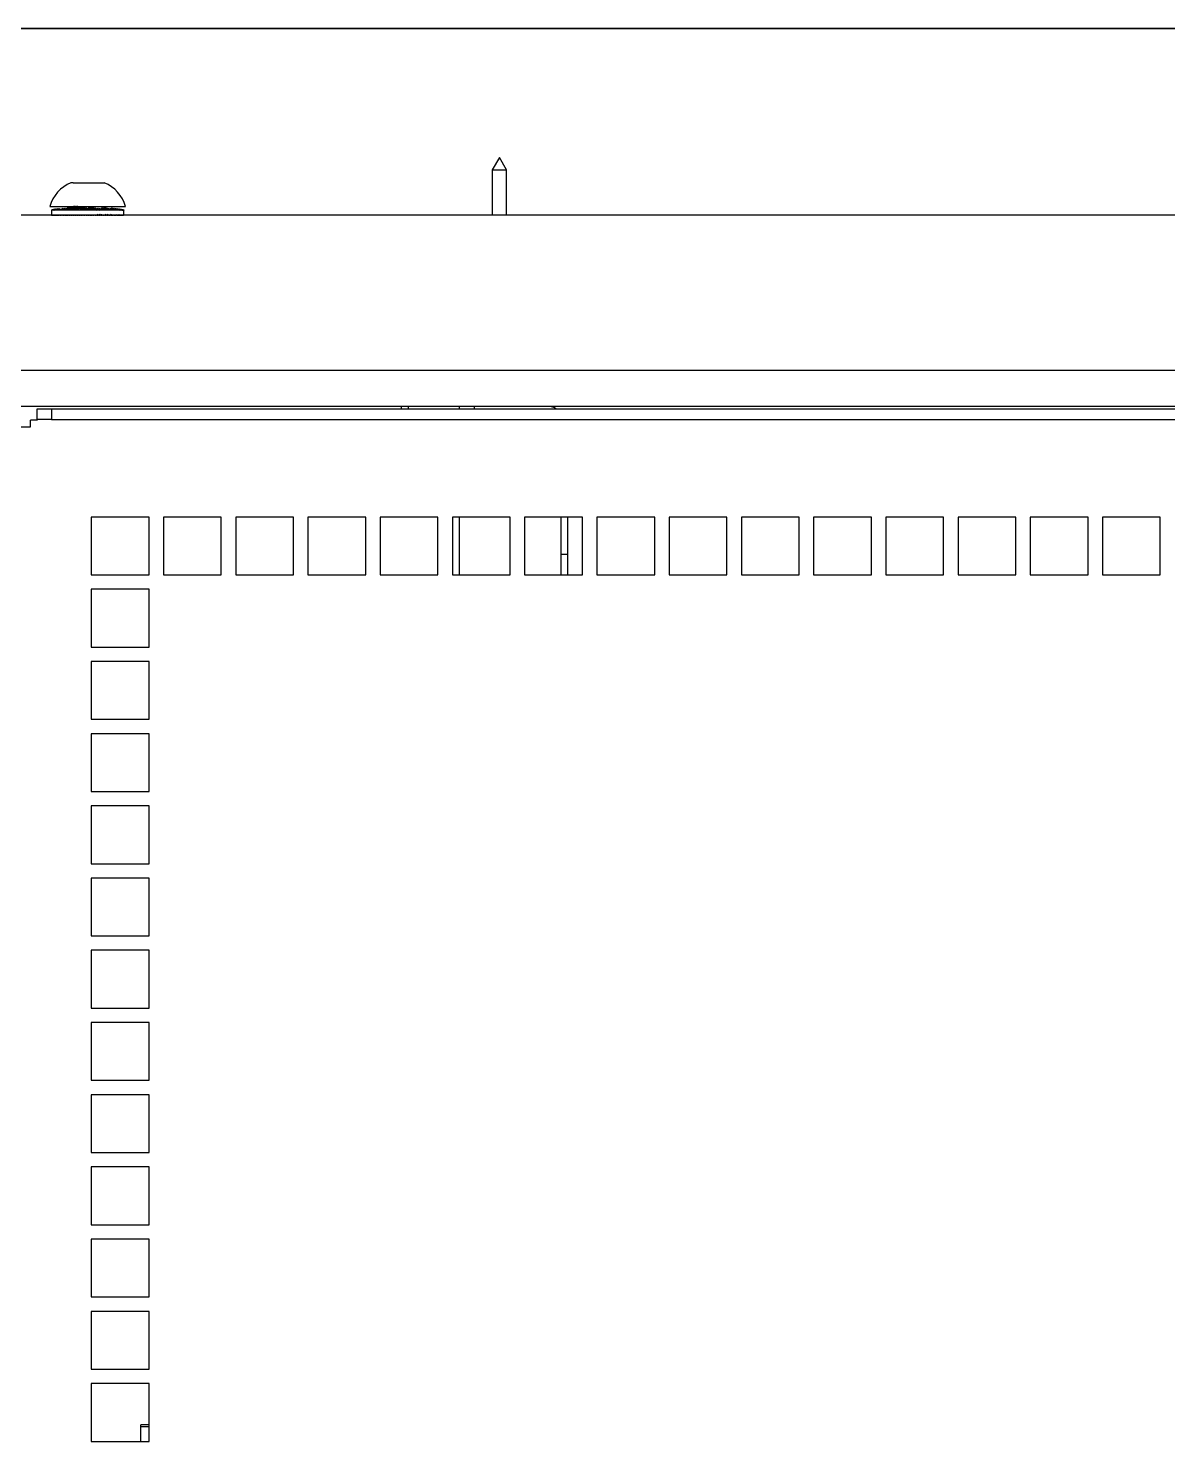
# Model space of a CAD drawing. Header units: millimetres. Extents: x -18178 to 96133, y -22425 to 61598.
# Drawn here: x 42145.8 to 42303.5, y 5210.5 to 5407.2 of the extents above; entities that cross this region are included whole.
import ezdxf

# ---------------------------------------------------------------- set-up
doc = ezdxf.new("R2010")
doc.units = ezdxf.units.MM
for name, color, linetype in [('00B60012PB190', 7, 'Continuous'), ('10B46291P01', 7, 'Continuous'), ('10B46507P12', 7, 'Continuous'), ('10B60RIVP4008', 7, 'Continuous'), ('10H46910P0610B', 7, 'Continuous'), ('10H46911P06B', 7, 'Continuous'), ('CH0800FE', 7, 'Continuous'), ('DR0304FE', 7, 'Continuous'), ('DR0906FE', 7, 'Continuous'), ('EAE-BB-A-OUT-002-KXA 2000A', 131, 'Continuous'), ('EAE-UPS PANEL-VERTV.', 7, 'Continuous'), ('RG1112FE', 7, 'Continuous')]:
    doc.layers.add(name, color=color, linetype=linetype)
doc.layers.add('E-ELEC-EQPM', color=7, linetype='Continuous', lineweight=35)

# ---------------------------------------------------------------- blocks, each defined once
blk = doc.blocks.new('A$Ccc32f15b')
at = {"layer": '00B60012PB190', "color": 7, "linetype": 'Continuous'}
for p, q in [((8.12, 30.125), (8.12, 30.0685)), ((8.1353, 30.125), (8.1353, 30.0685)), ((8.235, 30.0685), (8.12, 30.0685))]:
    blk.add_line(p, q, dxfattribs=at)
at = {"layer": '10B46291P01', "color": 7, "linetype": 'Continuous'}
for p, q in [((1.085, 31.92), (1.07, 31.92)), ((1.07, 31.87), (1.085, 31.87))]:
    blk.add_line(p, q, dxfattribs=at)
at = {"layer": '10B46507P12', "color": 7, "linetype": 'Continuous'}
for p, q in [((2.235, 33.025), (1.835, 33.025)), ((2.095, 33.025), (2.095, 32.975))]:
    blk.add_line(p, q, dxfattribs=at)
at = {"layer": '10B60RIVP4008', "color": 7, "linetype": 'Continuous'}
for p, q in [((-0.5684, 32.6), (-0.655, 32.55)), ((-0.655, 32.55), (-0.5684, 32.5)), ((-0.5684, 32.5), (-0.5684, 32.6)), ((-0.255, 32.6), (-0.5684, 32.6)), ((-0.5684, 32.5), (-0.255, 32.5))]:
    blk.add_line(p, q, dxfattribs=at)
at = {"layer": '10H46910P0610B', "color": 7, "linetype": 'Continuous'}
for p, q in [((-0.315, 29.4375), (-0.315, 29.9625)), ((-0.48, 29.8), (-0.48, 29.815)), ((-0.48, 29.7992), (-0.48, 29.8)), ((-0.48, 29.7008), (-0.48, 29.7992)), ((-0.255, 29.85), (-0.2551, 29.85)), ((-0.2551, 29.8193), (-0.255, 29.8193)), ((-0.48, 29.6992), (-0.48, 29.7008)), ((-0.48, 29.6008), (-0.48, 29.6992)), ((-0.48, 29.6), (-0.48, 29.6008)), ((-0.48, 29.6), (-0.48, 29.585)), ((-0.48, 29.585), (-0.48, 29.585)), ((-0.2551, 29.5807), (-0.255, 29.5807)), ((-0.2551, 29.55), (-0.255, 29.55))]:
    blk.add_line(p, q, dxfattribs=at)
for centre, start, end in [((-0.2481, 29.7216), 105.52271, 158.06686), ((-0.2481, 29.6784), 201.93314, 254.47729)]:
    blk.add_arc(centre, 0.25, start, end, dxfattribs=at)
at = {"layer": '10H46911P06B', "color": 7, "linetype": 'Continuous'}
for p, q in [((-0.2913, 29.95), (-0.2908, 29.95)), ((-0.2913, 29.95), (-0.2908, 29.95)), ((-0.2913, 29.9496), (-0.2913, 29.95)), ((-0.2913, 29.9496), (-0.2908, 29.9496)), ((-0.2913, 29.9493), (-0.2908, 29.9493)), ((-0.2913, 29.9483), (-0.2913, 29.9493)), ((-0.2913, 29.9483), (-0.2908, 29.9483)), ((-0.2913, 29.9476), (-0.2908, 29.9476)), ((-0.2913, 29.946), (-0.2913, 29.9476)), ((-0.2913, 29.946), (-0.2908, 29.946)), ((-0.2913, 29.945), (-0.2908, 29.945)), ((-0.2913, 29.9427), (-0.2913, 29.945)), ((-0.2913, 29.9427), (-0.2908, 29.9427)), ((-0.2913, 29.9414), (-0.2908, 29.9414)), ((-0.2913, 29.9385), (-0.2913, 29.9414)), ((-0.2913, 29.9385), (-0.2908, 29.9385)), ((-0.2913, 29.9368), (-0.2908, 29.9368)), ((-0.2913, 29.9333), (-0.2913, 29.9368)), ((-0.2913, 29.9333), (-0.2908, 29.9333)), ((-0.2913, 29.9313), (-0.2908, 29.9313)), ((-0.2913, 29.9272), (-0.2913, 29.9313)), ((-0.2913, 29.9272), (-0.2908, 29.9272)), ((-0.2913, 29.9249), (-0.2908, 29.9249)), ((-0.2913, 29.9202), (-0.2913, 29.9249)), ((-0.2913, 29.9202), (-0.2908, 29.9202)), ((-0.2913, 29.9176), (-0.2908, 29.9176)), ((-0.2913, 29.9123), (-0.2913, 29.9176)), ((-0.2913, 29.9123), (-0.2908, 29.9123)), ((-0.2913, 29.9095), (-0.2908, 29.9095)), ((-0.2913, 29.9036), (-0.2913, 29.9095)), ((-0.2913, 29.9036), (-0.2908, 29.9036)), ((-0.2913, 29.9005), (-0.2908, 29.9005)), ((-0.2913, 29.8941), (-0.2913, 29.9005)), ((-0.2913, 29.8941), (-0.2908, 29.8941)), ((-0.2908, 29.95), (-0.2908, 29.95)), ((-0.2556, 29.95), (-0.2908, 29.95)), ((-0.2908, 29.9496), (-0.2908, 29.9493)), ((-0.2908, 29.9483), (-0.2908, 29.9476)), ((-0.2908, 29.946), (-0.2908, 29.945)), ((-0.2908, 29.9427), (-0.2908, 29.9414)), ((-0.2908, 29.9385), (-0.2908, 29.9368)), ((-0.2908, 29.9333), (-0.2908, 29.9313)), ((-0.2908, 29.9272), (-0.2908, 29.9249)), ((-0.2908, 29.9202), (-0.2908, 29.9176)), ((-0.2908, 29.9123), (-0.2908, 29.9095)), ((-0.2908, 29.9036), (-0.2908, 29.9005)), ((-0.2908, 29.8941), (-0.2908, 29.8907)), ((-0.2551, 29.9123), (-0.2576, 29.9021)), ((-0.2551, 29.9202), (-0.2574, 29.9109)), ((-0.2551, 29.9272), (-0.2571, 29.9189)), ((-0.2556, 29.95), (-0.2551, 29.95)), ((-0.2556, 29.95), (-0.2551, 29.95)), ((-0.2556, 29.95), (-0.2556, 29.95)), ((-0.2556, 29.9496), (-0.2551, 29.9496)), ((-0.2556, 29.9496), (-0.2556, 29.9493)), ((-0.2556, 29.9493), (-0.2551, 29.9493)), ((-0.2556, 29.9483), (-0.2551, 29.9483)), ((-0.2556, 29.9483), (-0.2556, 29.9476)), ((-0.2556, 29.9476), (-0.2551, 29.9476)), ((-0.2556, 29.946), (-0.2551, 29.946)), ((-0.2556, 29.946), (-0.2556, 29.945)), ((-0.2556, 29.945), (-0.2551, 29.945)), ((-0.2556, 29.9427), (-0.2551, 29.9427)), ((-0.2556, 29.9427), (-0.2556, 29.9414)), ((-0.2556, 29.9414), (-0.2551, 29.9414)), ((-0.2556, 29.9385), (-0.2551, 29.9385)), ((-0.2556, 29.9385), (-0.2556, 29.9368)), ((-0.2556, 29.9368), (-0.2551, 29.9368)), ((-0.2556, 29.9333), (-0.2551, 29.9333)), ((-0.2556, 29.9333), (-0.2556, 29.9313)), ((-0.2556, 29.9313), (-0.2551, 29.9313)), ((-0.2556, 29.9272), (-0.2551, 29.9272)), ((-0.2556, 29.9272), (-0.2556, 29.9249)), ((-0.2556, 29.9249), (-0.2551, 29.9249)), ((-0.2556, 29.9202), (-0.2551, 29.9202)), ((-0.2556, 29.9202), (-0.2556, 29.9176)), ((-0.2556, 29.9176), (-0.2551, 29.9176)), ((-0.2556, 29.9123), (-0.2551, 29.9123)), ((-0.2556, 29.9123), (-0.2556, 29.9095)), ((-0.2556, 29.9095), (-0.2551, 29.9095)), ((-0.2556, 29.9036), (-0.2551, 29.9036)), ((-0.2556, 29.9036), (-0.2556, 29.9005)), ((-0.2556, 29.9005), (-0.2551, 29.9005)), ((-0.2556, 29.8941), (-0.2551, 29.8941)), ((-0.2556, 29.8941), (-0.2556, 29.8907)), ((-0.2551, 29.9496), (-0.2551, 29.95)), ((-0.2551, 29.9483), (-0.2551, 29.9493)), ((-0.2551, 29.946), (-0.2551, 29.9476)), ((-0.2551, 29.9427), (-0.2551, 29.945)), ((-0.2551, 29.9385), (-0.2551, 29.9414)), ((-0.2551, 29.9333), (-0.2551, 29.9368)), ((-0.2551, 29.9272), (-0.2551, 29.9313)), ((-0.2551, 29.9202), (-0.2551, 29.9249)), ((-0.2551, 29.9123), (-0.2551, 29.9176)), ((-0.2551, 29.9036), (-0.2551, 29.9095)), ((-0.2551, 29.8941), (-0.2551, 29.9005)), ((-0.2913, 29.8907), (-0.2908, 29.8907)), ((-0.2913, 29.8838), (-0.2913, 29.8907)), ((-0.2913, 29.8838), (-0.2908, 29.8838)), ((-0.2913, 29.8802), (-0.2908, 29.8802)), ((-0.2913, 29.8728), (-0.2913, 29.8802)), ((-0.2913, 29.8728), (-0.2908, 29.8728)), ((-0.2913, 29.869), (-0.2908, 29.869)), ((-0.2913, 29.8612), (-0.2913, 29.869)), ((-0.2913, 29.8612), (-0.2908, 29.8612)), ((-0.2913, 29.8571), (-0.2908, 29.8571)), ((-0.2913, 29.8488), (-0.2913, 29.8571)), ((-0.2913, 29.8488), (-0.2908, 29.8488)), ((-0.2913, 29.8445), (-0.2908, 29.8445)), ((-0.2913, 29.8359), (-0.2913, 29.8445)), ((-0.2913, 29.8359), (-0.2908, 29.8359)), ((-0.2913, 29.8315), (-0.2908, 29.8315)), ((-0.2913, 29.8225), (-0.2913, 29.8315)), ((-0.2913, 29.8225), (-0.2908, 29.8225)), ((-0.2913, 29.8178), (-0.2908, 29.8178)), ((-0.2913, 29.8086), (-0.2913, 29.8178)), ((-0.2913, 29.8086), (-0.2908, 29.8086)), ((-0.2913, 29.8038), (-0.2908, 29.8038)), ((-0.2913, 29.7942), (-0.2913, 29.8038)), ((-0.2908, 29.8838), (-0.2908, 29.8802)), ((-0.2908, 29.8728), (-0.2908, 29.869)), ((-0.2908, 29.8612), (-0.2908, 29.8571)), ((-0.2908, 29.8488), (-0.2908, 29.8445)), ((-0.2908, 29.8359), (-0.2908, 29.8315)), ((-0.2908, 29.8225), (-0.2908, 29.8178)), ((-0.2908, 29.8086), (-0.2908, 29.8038)), ((-0.2551, 29.8086), (-0.2607, 29.7924)), ((-0.2551, 29.8359), (-0.2596, 29.8213)), ((-0.2551, 29.8488), (-0.2594, 29.8343)), ((-0.2551, 29.8728), (-0.2588, 29.8594)), ((-0.2556, 29.8907), (-0.2551, 29.8907)), ((-0.2556, 29.8838), (-0.2551, 29.8838)), ((-0.2556, 29.8838), (-0.2556, 29.8802)), ((-0.2556, 29.8802), (-0.2551, 29.8802)), ((-0.2556, 29.8728), (-0.2551, 29.8728)), ((-0.2556, 29.8728), (-0.2556, 29.869)), ((-0.2556, 29.869), (-0.2551, 29.869)), ((-0.2556, 29.8612), (-0.2551, 29.8612)), ((-0.2556, 29.8612), (-0.2556, 29.8571)), ((-0.2556, 29.8571), (-0.2551, 29.8571)), ((-0.2556, 29.8488), (-0.2551, 29.8488)), ((-0.2556, 29.8488), (-0.2556, 29.8445)), ((-0.2556, 29.8445), (-0.2551, 29.8445)), ((-0.2556, 29.8359), (-0.2551, 29.8359)), ((-0.2556, 29.8359), (-0.2556, 29.8315)), ((-0.2556, 29.8315), (-0.2551, 29.8315)), ((-0.2556, 29.8225), (-0.2551, 29.8225)), ((-0.2556, 29.8225), (-0.2556, 29.8178)), ((-0.2556, 29.8178), (-0.2551, 29.8178)), ((-0.2556, 29.8086), (-0.2551, 29.8086)), ((-0.2556, 29.8086), (-0.2556, 29.8038)), ((-0.2556, 29.8038), (-0.2551, 29.8038)), ((-0.2551, 29.8838), (-0.2551, 29.8907)), ((-0.2551, 29.8728), (-0.2551, 29.8802)), ((-0.2551, 29.8612), (-0.2551, 29.869)), ((-0.2551, 29.8488), (-0.2551, 29.8571)), ((-0.2551, 29.8359), (-0.2551, 29.8445)), ((-0.2551, 29.8225), (-0.2551, 29.8315)), ((-0.2551, 29.8086), (-0.2551, 29.8178)), ((-0.2551, 29.7942), (-0.2551, 29.8038)), ((-0.2913, 29.7942), (-0.2908, 29.7942)), ((-0.2913, 29.7893), (-0.2908, 29.7893)), ((-0.2913, 29.7795), (-0.2913, 29.7893)), ((-0.2913, 29.7795), (-0.2908, 29.7795)), ((-0.2913, 29.7744), (-0.2908, 29.7744)), ((-0.2913, 29.7644), (-0.2913, 29.7744)), ((-0.2913, 29.7644), (-0.2908, 29.7644)), ((-0.2913, 29.7593), (-0.2908, 29.7593)), ((-0.2913, 29.7491), (-0.2913, 29.7593)), ((-0.2913, 29.7491), (-0.2908, 29.7491)), ((-0.2913, 29.7439), (-0.2908, 29.7439)), ((-0.2913, 29.7337), (-0.2913, 29.7439)), ((-0.2913, 29.7337), (-0.2908, 29.7337)), ((-0.2913, 29.7284), (-0.2908, 29.7284)), ((-0.2913, 29.718), (-0.2913, 29.7284)), ((-0.2913, 29.718), (-0.2908, 29.718)), ((-0.2913, 29.7127), (-0.2908, 29.7127)), ((-0.2913, 29.7023), (-0.2913, 29.7127)), ((-0.2913, 29.7023), (-0.2908, 29.7023)), ((-0.2913, 29.697), (-0.2908, 29.697)), ((-0.2913, 29.6866), (-0.2913, 29.697)), ((-0.2908, 29.7942), (-0.2908, 29.7893)), ((-0.2908, 29.7795), (-0.2908, 29.7744)), ((-0.2908, 29.7644), (-0.2908, 29.7593)), ((-0.2908, 29.7491), (-0.2908, 29.7439)), ((-0.2908, 29.7337), (-0.2908, 29.7284)), ((-0.2908, 29.718), (-0.2908, 29.7127)), ((-0.2908, 29.7023), (-0.2908, 29.697)), ((-0.2551, 29.7942), (-0.2602, 29.7805)), ((-0.2551, 29.7795), (-0.2602, 29.7666)), ((-0.2556, 29.7942), (-0.2551, 29.7942)), ((-0.2556, 29.7942), (-0.2556, 29.7893)), ((-0.2556, 29.7893), (-0.2551, 29.7893)), ((-0.2556, 29.7795), (-0.2551, 29.7795)), ((-0.2556, 29.7795), (-0.2556, 29.7744)), ((-0.2556, 29.7744), (-0.2551, 29.7744)), ((-0.2556, 29.7644), (-0.2551, 29.7644)), ((-0.2556, 29.7644), (-0.2556, 29.7593)), ((-0.2556, 29.7593), (-0.2551, 29.7593)), ((-0.2556, 29.7491), (-0.2551, 29.7491)), ((-0.2556, 29.7491), (-0.2556, 29.7439)), ((-0.2556, 29.7439), (-0.2551, 29.7439)), ((-0.2556, 29.7337), (-0.2551, 29.7337)), ((-0.2556, 29.7337), (-0.2556, 29.7284)), ((-0.2556, 29.7284), (-0.2551, 29.7284)), ((-0.2556, 29.718), (-0.2551, 29.718)), ((-0.2556, 29.718), (-0.2556, 29.7127)), ((-0.2556, 29.7127), (-0.2551, 29.7127)), ((-0.2556, 29.7023), (-0.2551, 29.7023)), ((-0.2556, 29.7023), (-0.2556, 29.697)), ((-0.2556, 29.697), (-0.2551, 29.697)), ((-0.2551, 29.7795), (-0.2551, 29.7893)), ((-0.2551, 29.7644), (-0.2551, 29.7744)), ((-0.2551, 29.7491), (-0.2551, 29.7593)), ((-0.2551, 29.7337), (-0.2551, 29.7439)), ((-0.2551, 29.718), (-0.2551, 29.7284)), ((-0.2551, 29.7023), (-0.2551, 29.7127)), ((-0.2551, 29.6866), (-0.2551, 29.697)), ((-0.3146, 29.6319), (-0.3146, 29.6266)), ((-0.2908, 29.625), (-0.3146, 29.6229)), ((-0.3146, 29.6229), (-0.3146, 29.6179)), ((-0.3146, 29.6143), (-0.3146, 29.6094)), ((-0.2908, 29.6052), (-0.3146, 29.6094)), ((-0.3146, 29.606), (-0.3146, 29.6013)), ((-0.2908, 29.5909), (-0.3146, 29.6013)), ((-0.2913, 29.6866), (-0.2908, 29.6866)), ((-0.2913, 29.6814), (-0.2908, 29.6814)), ((-0.2913, 29.671), (-0.2913, 29.6814)), ((-0.2913, 29.671), (-0.2908, 29.671)), ((-0.2913, 29.6657), (-0.2908, 29.6657)), ((-0.2913, 29.6555), (-0.2913, 29.6657)), ((-0.2913, 29.6555), (-0.2908, 29.6555)), ((-0.2913, 29.6503), (-0.2908, 29.6503)), ((-0.2913, 29.6401), (-0.2913, 29.6503)), ((-0.2913, 29.6401), (-0.2908, 29.6401)), ((-0.2913, 29.635), (-0.2908, 29.635)), ((-0.2913, 29.625), (-0.2913, 29.635)), ((-0.2913, 29.625), (-0.2908, 29.625)), ((-0.2913, 29.6199), (-0.2908, 29.6199)), ((-0.2913, 29.6102), (-0.2913, 29.6199)), ((-0.2913, 29.6102), (-0.2908, 29.6102)), ((-0.2913, 29.6052), (-0.2908, 29.6052)), ((-0.2913, 29.5957), (-0.2913, 29.6052)), ((-0.2908, 29.6866), (-0.2908, 29.6814)), ((-0.2908, 29.671), (-0.2908, 29.6657)), ((-0.2908, 29.6555), (-0.2908, 29.6503)), ((-0.2908, 29.6401), (-0.2908, 29.635)), ((-0.2908, 29.625), (-0.2908, 29.6199)), ((-0.2908, 29.6102), (-0.2908, 29.6052)), ((-0.2556, 29.6866), (-0.2551, 29.6866)), ((-0.2556, 29.6866), (-0.2556, 29.6814)), ((-0.2556, 29.6814), (-0.2551, 29.6814)), ((-0.2556, 29.671), (-0.2551, 29.671)), ((-0.2556, 29.671), (-0.2556, 29.6657)), ((-0.2556, 29.6657), (-0.2551, 29.6657)), ((-0.2556, 29.6555), (-0.2551, 29.6555)), ((-0.2556, 29.6555), (-0.2556, 29.6503)), ((-0.2556, 29.6503), (-0.2551, 29.6503)), ((-0.2556, 29.6401), (-0.2551, 29.6401)), ((-0.2556, 29.6401), (-0.2556, 29.635)), ((-0.2556, 29.635), (-0.2551, 29.635)), ((-0.2556, 29.625), (-0.2551, 29.625)), ((-0.2556, 29.625), (-0.2556, 29.6199)), ((-0.2556, 29.6199), (-0.2551, 29.6199)), ((-0.2556, 29.6102), (-0.2551, 29.6102)), ((-0.2556, 29.6102), (-0.2556, 29.6052)), ((-0.2556, 29.6052), (-0.2551, 29.6052)), ((-0.2551, 29.671), (-0.2551, 29.6814)), ((-0.2551, 29.6555), (-0.2551, 29.6657)), ((-0.2551, 29.6401), (-0.2551, 29.6503)), ((-0.2551, 29.625), (-0.2551, 29.635)), ((-0.2551, 29.6102), (-0.2551, 29.6199)), ((-0.2551, 29.5957), (-0.2551, 29.6052)), ((-0.2908, 29.577), (-0.3146, 29.5936)), ((-0.2908, 29.5636), (-0.3146, 29.5863)), ((-0.2913, 29.5957), (-0.2908, 29.5957)), ((-0.2913, 29.5909), (-0.2908, 29.5909)), ((-0.2913, 29.5816), (-0.2913, 29.5909)), ((-0.2913, 29.5816), (-0.2908, 29.5816)), ((-0.2913, 29.577), (-0.2908, 29.577)), ((-0.2913, 29.568), (-0.2913, 29.577)), ((-0.2913, 29.568), (-0.2908, 29.568)), ((-0.2913, 29.5636), (-0.2908, 29.5636)), ((-0.2913, 29.555), (-0.2913, 29.5636)), ((-0.2913, 29.555), (-0.2908, 29.555)), ((-0.2913, 29.5507), (-0.2908, 29.5507)), ((-0.2913, 29.5425), (-0.2913, 29.5507)), ((-0.2913, 29.5425), (-0.2908, 29.5425)), ((-0.2913, 29.5384), (-0.2908, 29.5384)), ((-0.2913, 29.5306), (-0.2913, 29.5384)), ((-0.2913, 29.5306), (-0.2908, 29.5306)), ((-0.2913, 29.5267), (-0.2908, 29.5267)), ((-0.2913, 29.5194), (-0.2913, 29.5267)), ((-0.2913, 29.5194), (-0.2908, 29.5194)), ((-0.2913, 29.5157), (-0.2908, 29.5157)), ((-0.2913, 29.5089), (-0.2913, 29.5157)), ((-0.2913, 29.5089), (-0.2908, 29.5089)), ((-0.2913, 29.5055), (-0.2908, 29.5055)), ((-0.2913, 29.4991), (-0.2913, 29.5055)), ((-0.2908, 29.5957), (-0.2908, 29.5909)), ((-0.2908, 29.5816), (-0.2908, 29.577)), ((-0.2908, 29.568), (-0.2908, 29.5636)), ((-0.2908, 29.555), (-0.2908, 29.5507)), ((-0.2908, 29.5425), (-0.2908, 29.5384)), ((-0.2908, 29.5306), (-0.2908, 29.5267)), ((-0.2908, 29.5194), (-0.2908, 29.5157)), ((-0.2908, 29.5089), (-0.2908, 29.5055)), ((-0.2551, 29.5055), (-0.2584, 29.5126)), ((-0.2551, 29.496), (-0.2584, 29.5038)), ((-0.2556, 29.5957), (-0.2551, 29.5957)), ((-0.2556, 29.5957), (-0.2556, 29.5909)), ((-0.2556, 29.5909), (-0.2551, 29.5909)), ((-0.2556, 29.5816), (-0.2551, 29.5816)), ((-0.2556, 29.5816), (-0.2556, 29.577)), ((-0.2556, 29.577), (-0.2551, 29.577)), ((-0.2556, 29.568), (-0.2551, 29.568)), ((-0.2556, 29.568), (-0.2556, 29.5636)), ((-0.2556, 29.5636), (-0.2551, 29.5636)), ((-0.2556, 29.555), (-0.2551, 29.555)), ((-0.2556, 29.555), (-0.2556, 29.5507)), ((-0.2556, 29.5507), (-0.2551, 29.5507)), ((-0.2556, 29.5425), (-0.2551, 29.5425)), ((-0.2556, 29.5425), (-0.2556, 29.5384)), ((-0.2556, 29.5384), (-0.2551, 29.5384)), ((-0.2556, 29.5306), (-0.2551, 29.5306)), ((-0.2556, 29.5306), (-0.2556, 29.5267)), ((-0.2556, 29.5267), (-0.2551, 29.5267)), ((-0.2556, 29.5194), (-0.2551, 29.5194)), ((-0.2556, 29.5194), (-0.2556, 29.5157)), ((-0.2556, 29.5157), (-0.2551, 29.5157)), ((-0.2556, 29.5089), (-0.2551, 29.5089)), ((-0.2556, 29.5089), (-0.2556, 29.5055)), ((-0.2556, 29.5055), (-0.2551, 29.5055)), ((-0.2551, 29.5816), (-0.2551, 29.5909)), ((-0.2551, 29.568), (-0.2551, 29.577)), ((-0.2551, 29.555), (-0.2551, 29.5636)), ((-0.2551, 29.5425), (-0.2551, 29.5507)), ((-0.2551, 29.5306), (-0.2551, 29.5384)), ((-0.2551, 29.5194), (-0.2551, 29.5267)), ((-0.2551, 29.5089), (-0.2551, 29.5157)), ((-0.2551, 29.4991), (-0.2551, 29.5055)), ((-0.2908, 29.4726), (-0.299, 29.497)), ((-0.2908, 29.4665), (-0.2938, 29.4759)), ((-0.2913, 29.4991), (-0.2908, 29.4991)), ((-0.2913, 29.496), (-0.2908, 29.496)), ((-0.2913, 29.4902), (-0.2913, 29.496)), ((-0.2913, 29.4902), (-0.2908, 29.4902)), ((-0.2913, 29.4874), (-0.2908, 29.4874)), ((-0.2913, 29.4821), (-0.2913, 29.4874)), ((-0.2913, 29.4821), (-0.2908, 29.4821)), ((-0.2913, 29.4795), (-0.2908, 29.4795)), ((-0.2913, 29.4748), (-0.2913, 29.4795)), ((-0.2913, 29.4748), (-0.2908, 29.4748)), ((-0.2913, 29.4726), (-0.2908, 29.4726)), ((-0.2913, 29.4684), (-0.2913, 29.4726)), ((-0.2913, 29.4684), (-0.2908, 29.4684)), ((-0.2913, 29.4665), (-0.2908, 29.4665)), ((-0.2913, 29.463), (-0.2913, 29.4665)), ((-0.2908, 29.4613), (-0.2913, 29.463)), ((-0.2913, 29.463), (-0.2908, 29.463)), ((-0.2913, 29.4613), (-0.2908, 29.4613)), ((-0.2913, 29.4584), (-0.2913, 29.4613)), ((-0.2913, 29.4584), (-0.2908, 29.4584)), ((-0.2913, 29.4549), (-0.2913, 29.4571)), ((-0.2913, 29.4571), (-0.2908, 29.4571)), ((-0.2913, 29.4549), (-0.2908, 29.4549)), ((-0.2913, 29.4539), (-0.2908, 29.4539)), ((-0.2913, 29.4523), (-0.2913, 29.4539)), ((-0.2913, 29.4523), (-0.2908, 29.4523)), ((-0.2913, 29.4516), (-0.2908, 29.4516)), ((-0.2913, 29.4507), (-0.2913, 29.4516)), ((-0.2913, 29.4507), (-0.2908, 29.4507)), ((-0.2913, 29.4503), (-0.2908, 29.4503)), ((-0.2913, 29.45), (-0.2913, 29.4503)), ((-0.2913, 29.45), (-0.2908, 29.45)), ((-0.2908, 29.4571), (-0.2912, 29.4584)), ((-0.2908, 29.4539), (-0.2911, 29.4549)), ((-0.2908, 29.4516), (-0.291, 29.4523)), ((-0.2908, 29.4503), (-0.2909, 29.4507)), ((-0.2908, 29.4991), (-0.2908, 29.496)), ((-0.2908, 29.4902), (-0.2908, 29.4874)), ((-0.2908, 29.4821), (-0.2908, 29.4795)), ((-0.2908, 29.4748), (-0.2908, 29.4726)), ((-0.2908, 29.4684), (-0.2908, 29.4665)), ((-0.2908, 29.463), (-0.2908, 29.4613)), ((-0.2908, 29.4584), (-0.2908, 29.4571)), ((-0.2908, 29.4549), (-0.2908, 29.4539)), ((-0.2908, 29.4523), (-0.2908, 29.4516)), ((-0.2908, 29.4507), (-0.2908, 29.4503)), ((-0.2908, 29.45), (-0.2556, 29.45)), ((-0.2551, 29.4795), (-0.2584, 29.4887)), ((-0.2556, 29.4991), (-0.2551, 29.4991)), ((-0.2556, 29.4991), (-0.2556, 29.496)), ((-0.2556, 29.496), (-0.2551, 29.496)), ((-0.2556, 29.4902), (-0.2551, 29.4902)), ((-0.2556, 29.4902), (-0.2556, 29.4874)), ((-0.2556, 29.4874), (-0.2551, 29.4874)), ((-0.2556, 29.4821), (-0.2551, 29.4821)), ((-0.2556, 29.4821), (-0.2556, 29.4795)), ((-0.2556, 29.4795), (-0.2551, 29.4795)), ((-0.2556, 29.4748), (-0.2551, 29.4748)), ((-0.2556, 29.4748), (-0.2556, 29.4726)), ((-0.2556, 29.4726), (-0.2551, 29.4726)), ((-0.2556, 29.4684), (-0.2551, 29.4684)), ((-0.2556, 29.4684), (-0.2556, 29.4665)), ((-0.2556, 29.4665), (-0.2551, 29.4665)), ((-0.2556, 29.463), (-0.2551, 29.463)), ((-0.2556, 29.463), (-0.2556, 29.4613)), ((-0.2556, 29.4613), (-0.2551, 29.4613)), ((-0.2556, 29.4584), (-0.2551, 29.4584)), ((-0.2556, 29.4584), (-0.2556, 29.4571)), ((-0.2556, 29.4571), (-0.2551, 29.4571)), ((-0.2556, 29.4549), (-0.2551, 29.4549)), ((-0.2556, 29.4549), (-0.2556, 29.4539)), ((-0.2556, 29.4539), (-0.2551, 29.4539)), ((-0.2556, 29.4523), (-0.2551, 29.4523)), ((-0.2556, 29.4523), (-0.2556, 29.4516)), ((-0.2556, 29.4516), (-0.2551, 29.4516)), ((-0.2556, 29.4507), (-0.2551, 29.4507)), ((-0.2556, 29.4507), (-0.2556, 29.4503)), ((-0.2556, 29.4503), (-0.2551, 29.4503)), ((-0.2556, 29.45), (-0.2551, 29.45)), ((-0.2556, 29.45), (-0.2556, 29.45)), ((-0.2551, 29.4902), (-0.2551, 29.496)), ((-0.2551, 29.4821), (-0.2551, 29.4874)), ((-0.2551, 29.4748), (-0.2551, 29.4795)), ((-0.2551, 29.4684), (-0.2551, 29.4726)), ((-0.2551, 29.463), (-0.2551, 29.4665)), ((-0.2551, 29.4584), (-0.2551, 29.4613)), ((-0.2551, 29.4549), (-0.2551, 29.4571)), ((-0.2551, 29.4523), (-0.2551, 29.4539)), ((-0.2551, 29.4507), (-0.2551, 29.4516)), ((-0.2551, 29.45), (-0.2551, 29.4503))]:
    blk.add_line(p, q, dxfattribs=at)
for centre, radius, start, end in [((4.2172, 28.7403), 4.6584, 165.42846, 166.04064), ((4.0762, 28.749), 4.5175, 165.1917, 165.72212), ((4.4024, 28.7328), 4.8433, 165.7227, 166.22365), ((3.9056, 28.7609), 4.3472, 164.88938, 165.34605), ((4.3265, 28.7349), 4.7675, 165.60433, 165.9935), ((4.4495, 28.7384), 4.8904, 165.79477, 166.17422), ((3.8519, 28.8767), 4.2737, 165.80221, 166.19311), ((-30.1609, 37.2034), 30.7453, 346.23747, 346.29698), ((3.7848, 28.8775), 4.2067, 165.68443, 166.00297), ((3.5634, 28.8874), 3.9856, 165.27386, 165.60088), ((3.8883, 28.8788), 4.3101, 165.86498, 166.1688), ((3.8105, 28.9017), 4.2324, 165.72992, 166.02171), ((3.8675, 28.8913), 4.2893, 165.82917, 166.11909), ((3.6881, 28.881), 4.1102, 165.50943, 165.80897), ((3.8935, 28.8837), 4.3153, 165.87391, 166.08761), ((-30.65, 37.2662), 31.2337, 346.39547, 346.41008), ((-30.9157, 37.3025), 31.499, 346.46669, 346.47035), ((-30.9538, 37.3119), 31.5371, 346.47586, 346.47893), ((-30.7637, 37.2946), 31.3472, 346.43347, 346.43596), ((-29.7144, 37.1802), 30.2994, 346.18991, 346.19122), ((-30.3484, 37.2507), 30.9325, 346.33875, 346.34066), ((-28.8719, 37.0838), 29.458, 345.98411, 345.98479), ((3.4872, 28.7938), 3.9295, 164.06134, 165.11765), ((2.7181, 28.864), 3.1625, 162.10186, 162.84823), ((2.9882, 28.838), 3.4317, 162.86969, 163.53669), ((3.2459, 28.8146), 3.6888, 163.51722, 164.11542), ((2.6013, 28.9582), 3.0253, 162.96307, 163.59337), ((2.44, 28.8923), 2.8853, 161.192, 161.79278), ((2.3625, 28.9794), 2.7872, 162.19881, 162.84475), ((1.8673, 29.0274), 2.2939, 160.2178, 160.91822), ((3.4126, 28.8964), 3.835, 164.97304, 165.48416), ((2.1165, 29.0025), 2.5421, 161.29307, 161.89924), ((2.1581, 28.9225), 2.6048, 160.11198, 160.65275), ((3.7082, 28.7758), 4.1502, 164.51528, 164.93406), ((3.238, 28.9081), 3.6608, 164.60078, 165.00293), ((3.0425, 28.9224), 3.4656, 164.14905, 164.33835), ((2.8292, 28.9391), 3.2527, 163.60754, 163.79584), ((0.3521, 29.2043), 0.8104, 142.55686, 145.41871), ((-12.5897, 34.6701), 13.2356, 338.03787, 338.31498), ((-10.8722, 34.3614), 11.5368, 336.223, 336.51786), ((0.847, 29.0855), 1.3099, 150.34262, 151.88278), ((0.519, 29.1863), 0.9664, 146.98738, 148.61969), ((0.9157, 29.1363), 1.3513, 153.27844, 154.61172), ((1.082, 29.0538), 1.5393, 153.14641, 154.28785), ((0.7079, 29.1627), 1.1482, 150.48285, 151.8064), ((1.3347, 29.0207), 1.788, 155.41912, 156.40147), ((1.3747, 29.081), 1.8045, 157.3999, 158.40278), ((1.6011, 28.9872), 2.0515, 157.28248, 158.13391), ((1.877, 28.9543), 2.3253, 158.82503, 159.56812), ((0.6335, 29.1138), 1.1047, 146.83899, 147.78143), ((0.4447, 29.1356), 0.9289, 142.4016, 143.4049), ((1.1391, 29.1087), 1.5714, 155.54348, 156.35913), ((1.6187, 29.0537), 2.0467, 158.93628, 159.61909), ((0.6335, 29.1138), 1.1047, 148.48834, 149.16858), ((0.2098, 29.212), 0.6865, 136.8713, 139.86093), ((0.0942, 29.1985), 0.6057, 129.52388, 132.50751), ((0.0547, 29.0551), 0.6929, 119.95637, 122.25484), ((0.0072, 29.135), 0.5955, 120.08796, 122.77165), ((-0.0097, 28.7869), 0.8985, 108.2632, 109.8689), ((-0.0497, 28.9067), 0.7673, 108.35135, 110.23425), ((-0.0392, 26.5722), 3.0632, 94.72034, 95.16713), ((-0.0758, 27.0234), 2.6055, 94.74421, 95.26953), ((-0.0333, 31.1726), 1.5836, 259.75027, 260.62407), ((-0.0706, 30.9352), 1.3481, 259.55031, 260.57712), ((0.0079, 30.3214), 0.785, 245.70228, 247.59436), ((-0.0341, 30.2114), 0.6717, 245.27338, 247.48909), ((-4.0967, 33.0892), 5.1051, 317.80341, 318.20258), ((-3.2541, 33.0977), 4.5303, 310.45582, 310.85254), ((-2.6202, 33.4892), 4.4859, 300.92811, 301.2831), ((-2.2049, 35.1397), 5.8232, 288.94218, 289.18992), ((0.2837, 29.145), 0.7899, 136.71301, 138.78074), ((0.153, 29.1295), 0.7004, 129.37113, 131.19497), ((0.0838, 30.1516), 0.6823, 234.22713, 236.65387), ((0.0329, 30.0671), 0.5877, 233.6837, 236.51301), ((0.1931, 30.1054), 0.7235, 225.37989, 227.97075), ((0.1296, 30.028), 0.6268, 224.80608, 227.8148), ((0.3341, 30.103), 0.8316, 218.67485, 221.22843), ((0.5047, 30.1207), 0.9839, 214.27944, 215.9978), ((0.2543, 30.0262), 0.7237, 219.58778, 221.07049), ((0.702, 30.1489), 1.1701, 210.92073, 211.90249), ((0.9231, 30.183), 1.3839, 207.73117, 208.65451), ((1.1644, 30.2203), 1.6203, 205.24413, 206.04384), ((0.4052, 30.0415), 0.8592, 214.90824, 215.84457), ((0.5797, 30.0659), 1.0243, 210.88191, 211.75676), ((0.7752, 30.0952), 1.2137, 207.70238, 208.51704), ((1.4553, 30.195), 1.8845, 201.38793, 202.05604), ((1.7012, 30.2289), 2.1288, 199.97983, 200.61092), ((1.6922, 30.2985), 2.1419, 201.68798, 202.17131), ((1.4221, 30.2591), 1.8744, 203.51996, 203.91922), ((0.9886, 30.1274), 1.4229, 205.59828, 205.91443), ((1.2165, 30.1609), 1.6479, 203.50147, 203.79726), ((2.199, 30.2943), 2.6243, 197.8162, 198.38772), ((2.2522, 30.3759), 2.6984, 199.08533, 199.50704), ((1.9703, 30.3376), 2.418, 200.33416, 200.72027), ((2.8092, 30.4482), 3.2533, 197.3194, 197.62761), ((3.0756, 30.4815), 3.519, 196.60523, 196.90202), ((3.3283, 30.5127), 3.771, 196.00361, 196.29064), ((1.9505, 30.2621), 2.3767, 199.15364, 199.40288), ((2.443, 30.3252), 2.8676, 197.30402, 197.5319), ((2.6786, 30.3544), 3.1025, 196.5903, 196.80971), ((2.9021, 30.3817), 3.3254, 195.98905, 196.20124)]:
    blk.add_arc(centre, radius, start, end, dxfattribs=at)
at = {"layer": 'CH0800FE', "color": 7, "linetype": 'Continuous'}
blk.add_line((1.07, 41.775), (1.07, 3.875), dxfattribs=at)
at = {"layer": 'DR0304FE', "color": 7, "linetype": 'Continuous'}
for p, q in [((-0.255, 38.95), (-0.255, 6.6998)), ((0.82, 38.85), (0.82, 6.7998))]:
    blk.add_line(p, q, dxfattribs=at)
at = {"layer": 'DR0906FE', "color": 7, "linetype": 'Continuous'}
for p, q in [((1.835, 32.975), (2.235, 32.975)), ((1.07, 32.375), (1.085, 32.375)), ((1.085, 32.275), (1.07, 32.275)), ((2.235, 32.275), (1.835, 32.275))]:
    blk.add_line(p, q, dxfattribs=at)
blk.add_arc((1.15, 32.895), 0.08, 144.34091, 180, dxfattribs=at)
at = {"layer": 'RG1112FE', "color": 7, "linetype": 'Continuous'}
for p, q in [((1.085, 29.45), (1.085, 41.475)), ((1.16, 29.45), (1.16, 41.475)), ((2.235, 37.125), (1.835, 37.125)), ((1.835, 37.125), (1.835, 36.725)), ((2.235, 36.725), (2.235, 37.125)), ((1.835, 36.725), (2.235, 36.725)), ((2.235, 36.625), (1.835, 36.625)), ((1.835, 36.625), (1.835, 36.225)), ((2.235, 36.225), (2.235, 36.625)), ((1.835, 36.225), (2.235, 36.225)), ((2.235, 36.125), (1.835, 36.125)), ((1.835, 36.125), (1.835, 35.725)), ((2.235, 35.725), (2.235, 36.125)), ((1.835, 35.725), (2.235, 35.725)), ((2.235, 35.625), (1.835, 35.625)), ((1.835, 35.625), (1.835, 35.225)), ((2.235, 35.225), (2.235, 35.625)), ((1.835, 35.225), (2.235, 35.225)), ((2.235, 35.125), (1.835, 35.125)), ((1.835, 35.125), (1.835, 34.725)), ((2.235, 34.725), (2.235, 35.125)), ((1.835, 34.725), (2.235, 34.725)), ((2.235, 34.625), (1.835, 34.625)), ((1.835, 34.625), (1.835, 34.225)), ((2.235, 34.225), (2.235, 34.625)), ((1.835, 34.225), (2.235, 34.225)), ((2.235, 34.125), (1.835, 34.125)), ((1.835, 34.125), (1.835, 33.725)), ((2.235, 33.725), (2.235, 34.125)), ((1.835, 33.725), (2.235, 33.725)), ((2.235, 33.625), (1.835, 33.625)), ((1.835, 33.625), (1.835, 33.225)), ((2.235, 33.225), (2.235, 33.625)), ((1.835, 33.225), (2.235, 33.225)), ((2.235, 33.125), (1.835, 33.125)), ((1.835, 33.125), (1.835, 32.725)), ((2.235, 32.725), (2.235, 33.125)), ((1.835, 32.725), (2.235, 32.725)), ((2.235, 32.625), (1.835, 32.625)), ((1.835, 32.625), (1.835, 32.225)), ((2.235, 32.225), (2.235, 32.625)), ((1.835, 32.225), (2.235, 32.225)), ((2.235, 32.125), (1.835, 32.125)), ((1.835, 32.125), (1.835, 31.725)), ((2.235, 31.725), (2.235, 32.125)), ((1.835, 31.725), (2.235, 31.725)), ((2.235, 31.625), (1.835, 31.625)), ((1.835, 31.625), (1.835, 31.225)), ((2.235, 31.225), (2.235, 31.625)), ((1.835, 31.225), (2.235, 31.225)), ((2.235, 31.125), (1.835, 31.125)), ((1.835, 31.125), (1.835, 30.725)), ((2.235, 30.725), (2.235, 31.125)), ((1.835, 30.725), (2.235, 30.725)), ((2.235, 30.625), (1.835, 30.625)), ((1.835, 30.625), (1.835, 30.225)), ((2.235, 30.225), (2.235, 30.625)), ((1.835, 30.225), (2.235, 30.225)), ((2.235, 30.125), (1.835, 30.125)), ((1.835, 30.125), (1.835, 29.725)), ((2.235, 29.725), (2.235, 30.125)), ((2.735, 30.125), (2.335, 30.125)), ((2.335, 30.125), (2.335, 29.725)), ((2.735, 29.725), (2.735, 30.125)), ((3.235, 30.125), (2.835, 30.125)), ((2.835, 30.125), (2.835, 29.725)), ((3.235, 29.725), (3.235, 30.125)), ((3.735, 30.125), (3.335, 30.125)), ((3.335, 30.125), (3.335, 29.725)), ((3.735, 29.725), (3.735, 30.125)), ((4.235, 30.125), (3.835, 30.125)), ((3.835, 30.125), (3.835, 29.725)), ((4.235, 29.725), (4.235, 30.125)), ((4.735, 30.125), (4.335, 30.125)), ((4.335, 30.125), (4.335, 29.725)), ((4.735, 29.725), (4.735, 30.125)), ((5.235, 30.125), (4.835, 30.125)), ((4.835, 30.125), (4.835, 29.725)), ((5.235, 29.725), (5.235, 30.125)), ((5.735, 30.125), (5.335, 30.125)), ((5.335, 30.125), (5.335, 29.725)), ((5.735, 29.725), (5.735, 30.125)), ((6.235, 30.125), (5.835, 30.125)), ((5.835, 30.125), (5.835, 29.725)), ((6.235, 29.725), (6.235, 30.125)), ((6.735, 30.125), (6.335, 30.125)), ((6.335, 30.125), (6.335, 29.725)), ((6.735, 29.725), (6.735, 30.125)), ((7.235, 30.125), (6.835, 30.125)), ((6.835, 30.125), (6.835, 29.725)), ((7.235, 29.725), (7.235, 30.125)), ((7.735, 30.125), (7.335, 30.125)), ((7.335, 30.125), (7.335, 29.725)), ((7.735, 29.725), (7.735, 30.125)), ((8.235, 30.125), (7.835, 30.125)), ((7.835, 30.125), (7.835, 29.725)), ((8.235, 29.725), (8.235, 30.125)), ((1.835, 29.725), (2.235, 29.725)), ((2.335, 29.725), (2.735, 29.725)), ((2.835, 29.725), (3.235, 29.725)), ((3.335, 29.725), (3.735, 29.725)), ((3.835, 29.725), (4.235, 29.725)), ((4.335, 29.725), (4.735, 29.725)), ((4.835, 29.725), (5.235, 29.725)), ((5.335, 29.725), (5.735, 29.725)), ((5.835, 29.725), (6.235, 29.725)), ((6.335, 29.725), (6.735, 29.725)), ((6.835, 29.725), (7.235, 29.725)), ((7.335, 29.725), (7.735, 29.725)), ((7.835, 29.725), (8.235, 29.725)), ((1.085, 29.45), (1.16, 29.45)), ((1.085, 29.35), (1.085, 29.45)), ((1.16, 29.45), (1.16, 29.35)), ((1.16, 29.35), (1.085, 29.35)), ((1.16, 29.35), (1.165, 29.35)), ((1.165, 29.35), (1.165, 29.305)), ((1.21, 29.305), (1.165, 29.305)), ((1.21, 29.225), (1.21, 29.305))]:
    blk.add_line(p, q, dxfattribs=at)
blk = doc.blocks.new('ups-panel')
at = {"layer": 'EAE-UPS PANEL-VERTV.', "xscale": 20, "yscale": 20, "zscale": 20}
blk.add_blockref('A$Ccc32f15b', (5.1, -450.03, 1985.5), dxfattribs=at)

msp = doc.modelspace()

# ---------------------------------------------------------------- linework, layer by layer
at = {"layer": 'E-ELEC-EQPM'}
msp.add_lwpolyline([(41552.5646, 5407.17605), (42467.5646, 5407.17605), (42467.5646, 2753.17605), (41552.5646, 2753.17605)], close=True, dxfattribs=at)

# ---------------------------------------------------------------- block references
at = {"layer": 'EAE-BB-A-OUT-002-KXA 2000A', "rotation": 270}
msp.add_blockref('ups-panel', (42010.0646, 5381.30884), dxfattribs=at)

doc.saveas('drawing.dxf')
